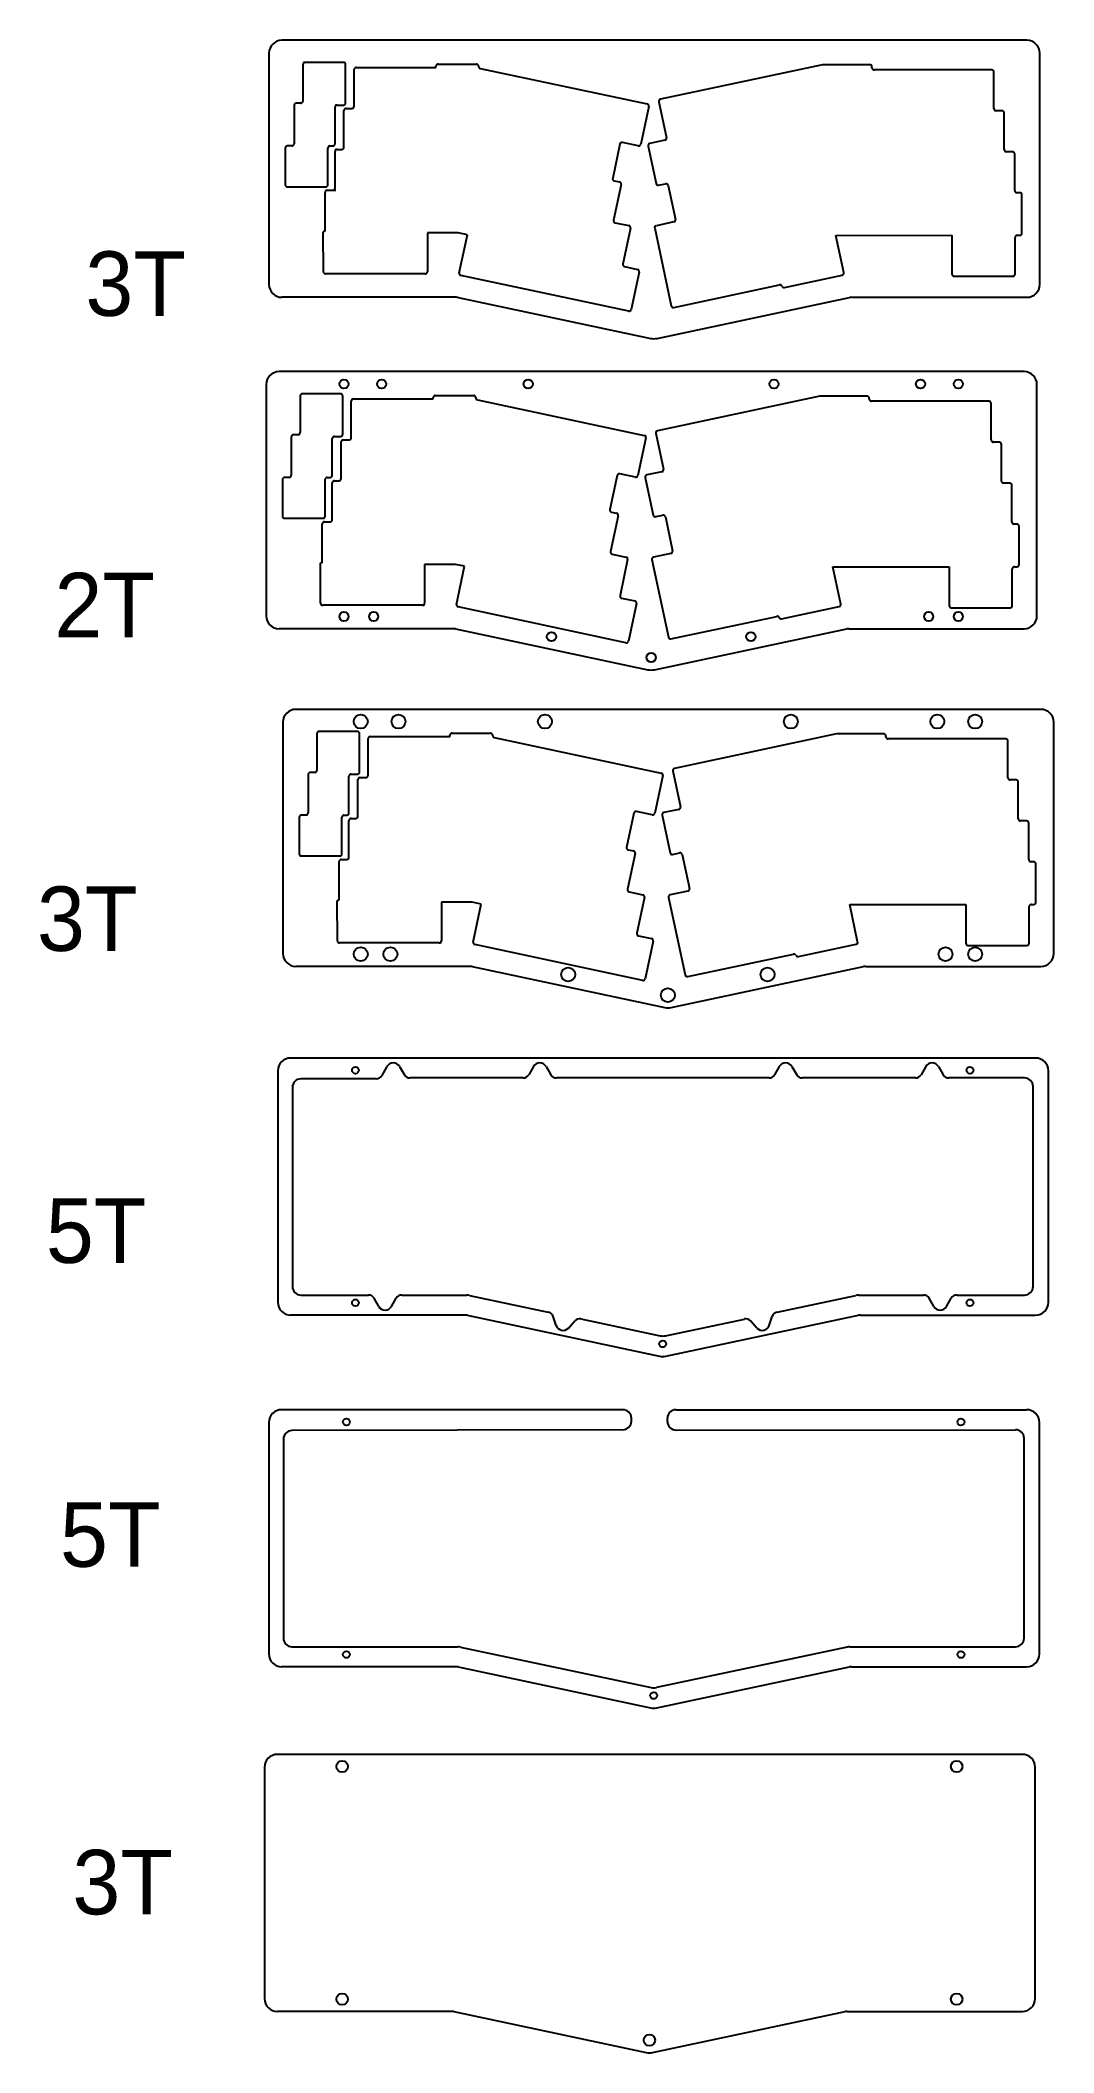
# Model space of a CAD drawing. Extents: x -144 to 327, y -571 to 365.
import ezdxf

# ---------------------------------------------------------------- set-up
doc = ezdxf.new("R2010")
doc.units = 0
doc.layers.get('0').update_dxf_attribs({"linetype": 'CONTINUOUS'})

msp = doc.modelspace()

# ---------------------------------------------------------------- linework, layer by layer
at = {"linetype": 'Continuous'}
for p, q in [((-38, 359.15), (-38, 251.53)), ((314.71, 365.15), (-32, 365.15)), ((320.71, 251.53), (320.71, 359.15)), ((-22.2, 353.86), (-22.2, 336.81)), ((-3.35, 354.86), (-21.2, 354.86)), ((-2.35, 336.01), (-2.35, 353.86)), ((1.61, 334.43), (1.61, 351.48)), ((2.61, 352.48), (39.41, 352.48)), ((39.71, 352.78), (39.71, 353.07)), ((40.71, 354.07), (58.56, 354.07)), ((59.56, 353.07), (59.56, 352.98)), ((60.35, 352), (137.97, 335.5)), ((219.59, 353.69), (144.17, 337.66)), ((241.62, 353.78), (220.42, 353.78)), ((242.62, 352.37), (242.62, 352.78)), ((298.39, 351.37), (243.62, 351.37)), ((299.39, 333.32), (299.39, 350.37)), ((-26.33, 334.81), (-26.33, 316.96)), ((-23.2, 335.81), (-25.33, 335.81)), ((-7.28, 316.96), (-7.28, 334.01)), ((-6.28, 335.01), (-3.35, 335.01)), ((-3.15, 315.38), (-3.15, 332.43)), ((-2.15, 333.43), (0.61, 333.43)), ((138.74, 334.31), (135.02, 316.85)), ((143.4, 336.47), (146.95, 319.79)), ((303.15, 332.32), (300.39, 332.32)), ((304.15, 314.27), (304.15, 331.32)), ((146.18, 318.61), (139.2, 317.09)), ((-30.46, 314.96), (-30.46, 297.91)), ((-27.33, 315.96), (-29.46, 315.96)), ((-10.61, 297.91), (-10.61, 314.96)), ((-9.61, 315.96), (-8.28, 315.96)), ((-7.28, 296.33), (-7.28, 313.38)), ((-6.28, 314.38), (-4.15, 314.38)), ((125.33, 316.85), (121.95, 300.94)), ((133.84, 316.08), (126.51, 317.62)), ((138.43, 315.9), (142.14, 298.44)), ((308.07, 313.27), (305.15, 313.27)), ((309.07, 295.21), (309.07, 312.27)), ((122.71, 299.76), (125.06, 299.25)), ((-29.46, 296.91), (-11.61, 296.91)), ((-11.89, 276.58), (-11.89, 294.33)), ((-11.49, 295.33), (-6.88, 295.33)), ((-10.89, 295.33), (-8.28, 295.33)), ((125.83, 298.07), (122.29, 281.4)), ((143.33, 297.67), (146.57, 298.36)), ((147.76, 297.59), (151.12, 281.76)), ((311.41, 294.21), (310.07, 294.21)), ((312.41, 275.37), (312.41, 293.21)), ((-12.68, 257.43), (-12.73, 275.98)), ((-12.43, 276.28), (-12.19, 276.28)), ((49.89, 275.48), (35.75, 275.48)), ((35.75, 275.48), (35.75, 257.43)), ((54.31, 274.56), (50.1, 275.46)), ((50.55, 256.87), (54.31, 274.56)), ((123.06, 280.21), (129.44, 278.88)), ((130.21, 277.7), (126.66, 261.01)), ((141.5, 277.67), (149.17, 241.58)), ((150.35, 280.58), (142.27, 278.86)), ((225.77, 274.36), (279.86, 274.38)), ((229.45, 257.02), (225.77, 274.36)), ((279.86, 274.38), (279.86, 256.33)), ((309.23, 256.33), (309.23, 273.37)), ((310.23, 274.37), (311.4, 274.37)), ((34.75, 256.43), (-11.68, 256.43)), ((129.4, 239.04), (51.32, 255.69)), ((127.42, 259.82), (133.54, 258.46)), ((134.3, 257.27), (130.59, 239.81)), ((201.87, 250.13), (228.68, 255.83)), ((280.86, 255.33), (308.23, 255.33)), ((49.09, 245.53), (-32, 245.53)), ((50.09, 245.42), (139.66, 226.44)), ((142.65, 226.44), (232.22, 245.42)), ((150.35, 240.81), (199.62, 251.28)), ((200.81, 250.51), (200.85, 250.32)), ((233.21, 245.53), (314.71, 245.53)), ((313.41, 210.93), (-33.3, 210.93)), ((-39.3, 204.93), (-39.3, 97.31)), ((-23.51, 199.64), (-23.51, 182.59)), ((-4.66, 200.64), (-22.51, 200.64)), ((-3.66, 181.79), (-3.66, 199.64)), ((0.31, 180.21), (0.31, 197.26)), ((1.31, 198.26), (38.11, 198.26)), ((38.41, 198.56), (38.41, 198.85)), ((39.41, 199.85), (57.26, 199.85)), ((58.26, 198.85), (58.26, 198.76)), ((59.05, 197.79), (136.66, 181.29)), ((218.29, 199.48), (142.87, 183.45)), ((240.32, 199.56), (219.12, 199.56)), ((241.32, 198.15), (241.32, 198.56)), ((297.09, 197.15), (242.32, 197.15)), ((319.41, 97.31), (319.41, 204.93)), ((298.09, 179.1), (298.09, 196.15)), ((-27.63, 180.59), (-27.63, 162.74)), ((-24.51, 181.59), (-26.63, 181.59)), ((-8.58, 162.74), (-8.58, 179.79)), ((-7.58, 180.79), (-4.66, 180.79)), ((-4.46, 161.16), (-4.46, 178.21)), ((-3.46, 179.21), (-0.69, 179.21)), ((137.43, 180.1), (133.72, 162.64)), ((142.1, 182.26), (145.64, 165.58)), ((301.85, 178.1), (299.09, 178.1)), ((302.85, 160.05), (302.85, 177.1)), ((-31.76, 160.74), (-31.76, 143.69)), ((-28.63, 161.74), (-30.76, 161.74)), ((-11.91, 143.69), (-11.91, 160.74)), ((-10.91, 161.74), (-9.58, 161.74)), ((-7.58, 160.16), (-5.46, 160.16)), ((124.02, 162.63), (120.64, 146.73)), ((132.54, 161.87), (125.21, 163.4)), ((137.13, 161.69), (140.84, 144.23)), ((144.88, 164.39), (137.89, 162.88)), ((-8.58, 142.11), (-8.58, 159.16)), ((306.77, 159.05), (303.85, 159.05)), ((307.77, 141), (307.77, 158.05)), ((-30.76, 142.69), (-12.91, 142.69)), ((-12.19, 141.11), (-9.58, 141.11)), ((124.53, 143.85), (120.98, 127.18)), ((121.41, 145.54), (123.76, 145.04)), ((142.03, 143.46), (145.27, 144.15)), ((146.46, 143.38), (149.82, 127.55)), ((-13.19, 122.36), (-13.19, 140.11)), ((310.1, 140), (308.77, 140)), ((311.1, 121.15), (311.1, 139)), ((-13.98, 103.21), (-14.03, 121.76)), ((-13.73, 122.06), (-13.49, 122.06)), ((121.76, 125.99), (128.13, 124.67)), ((140.19, 123.46), (147.87, 87.36)), ((149.05, 126.36), (140.96, 124.64)), ((34.44, 121.26), (34.44, 103.21)), ((48.59, 121.26), (34.44, 121.26)), ((53, 120.35), (48.79, 121.24)), ((49.25, 102.66), (53, 120.35)), ((224.46, 120.15), (278.55, 120.16)), ((228.15, 102.8), (224.46, 120.15)), ((278.55, 120.16), (278.55, 102.11)), ((307.93, 102.11), (307.93, 119.16)), ((308.93, 120.16), (310.1, 120.15)), ((126.12, 105.61), (132.24, 104.24)), ((133, 103.06), (129.29, 85.59)), ((33.44, 102.21), (-12.98, 102.21)), ((128.1, 84.82), (50.02, 101.47)), ((149.05, 86.59), (198.32, 97.07)), ((200.56, 95.92), (227.38, 101.62)), ((279.55, 101.11), (306.93, 101.11)), ((47.79, 91.31), (-33.3, 91.31)), ((48.79, 91.21), (138.36, 72.23)), ((141.34, 72.23), (230.91, 91.21)), ((231.91, 91.31), (313.41, 91.31)), ((-31.49, 47.8), (-31.49, -59.82)), ((321.22, 53.8), (-25.49, 53.8)), ((327.22, -59.82), (327.22, 47.8)), ((-15.7, 42.51), (-15.7, 25.46)), ((3.15, 43.51), (-14.7, 43.51)), ((4.15, 24.66), (4.15, 42.51)), ((8.11, 23.08), (8.11, 40.13)), ((9.11, 41.13), (45.91, 41.13)), ((46.21, 41.43), (46.21, 41.72)), ((47.21, 42.72), (65.06, 42.72)), ((66.06, 41.72), (66.06, 41.63)), ((66.86, 40.65), (144.47, 24.15)), ((226.1, 42.34), (150.68, 26.31)), ((248.12, 42.43), (226.93, 42.43)), ((249.12, 41.02), (249.12, 41.43)), ((304.89, 40.02), (250.12, 40.02)), ((305.89, 21.97), (305.89, 39.02)), ((-19.83, 23.46), (-19.83, 5.61)), ((-16.7, 24.46), (-18.83, 24.46)), ((-0.78, 5.61), (-0.78, 22.66)), ((0.22, 23.66), (3.15, 23.66)), ((3.35, 4.03), (3.35, 21.08)), ((4.35, 22.08), (7.11, 22.08)), ((145.24, 22.97), (141.53, 5.5)), ((149.91, 25.13), (153.45, 8.44)), ((309.66, 20.97), (306.89, 20.97)), ((310.66, 2.92), (310.66, 19.97)), ((-23.95, 3.61), (-23.95, -13.44)), ((-20.83, 4.61), (-22.95, 4.61)), ((-4.1, -13.44), (-4.1, 3.61)), ((-3.1, 4.61), (-1.78, 4.61)), ((-0.78, -15.02), (-0.78, 2.03)), ((0.22, 3.03), (2.35, 3.03)), ((131.83, 5.5), (128.45, -10.41)), ((140.35, 4.73), (133.01, 6.27)), ((144.94, 4.56), (148.65, -12.91)), ((152.69, 7.26), (145.7, 5.74)), ((314.58, 1.92), (311.66, 1.92)), ((315.58, -16.13), (315.58, 0.92)), ((-22.95, -14.44), (-5.1, -14.44)), ((-5.39, -34.77), (-5.39, -17.02)), ((-4.39, -16.02), (-1.78, -16.02)), ((132.34, -13.28), (128.79, -29.95)), ((129.22, -11.59), (131.57, -12.1)), ((149.83, -13.68), (153.08, -12.99)), ((154.26, -13.76), (157.63, -29.59)), ((317.91, -17.13), (316.58, -17.13)), ((318.91, -35.98), (318.91, -18.13)), ((-6.17, -53.92), (-6.23, -35.37)), ((-5.93, -35.07), (-5.69, -35.07)), ((56.39, -35.87), (42.25, -35.87)), ((42.25, -35.87), (42.25, -53.92)), ((60.81, -36.79), (56.6, -35.89)), ((57.06, -54.47), (60.81, -36.79)), ((129.57, -31.14), (135.94, -32.47)), ((136.72, -33.65), (133.17, -50.34)), ((148, -33.68), (155.67, -69.77)), ((156.86, -30.77), (148.77, -32.49)), ((232.27, -36.98), (286.36, -36.97)), ((235.96, -54.33), (232.27, -36.98)), ((286.36, -36.97), (286.36, -55.02)), ((316.74, -36.98), (317.91, -36.98)), ((315.74, -55.02), (315.74, -37.98)), ((41.25, -54.92), (-5.17, -54.92)), ((135.91, -72.31), (57.83, -55.66)), ((133.93, -51.53), (140.05, -52.89)), ((140.81, -54.08), (137.1, -71.54)), ((208.37, -61.22), (235.19, -55.52)), ((287.36, -56.02), (314.74, -56.02)), ((156.86, -70.54), (206.13, -60.07)), ((55.6, -65.82), (-25.49, -65.82)), ((56.59, -65.93), (146.17, -84.91)), ((149.15, -84.91), (238.72, -65.93)), ((239.72, -65.82), (321.22, -65.82)), ((318.78, -108.44), (-27.93, -108.44)), ((-33.93, -114.44), (-33.93, -222.06)), ((11.87, -118.14), (-23.13, -118.14)), ((16.9, -112.43), (14.47, -116.64)), ((22.78, -112.42), (25, -116.23)), ((80.26, -117.72), (27.59, -117.72)), ((85.05, -112.43), (82.86, -116.22)), ((90.93, -112.42), (93.15, -116.23)), ((194.71, -117.72), (95.74, -117.72)), ((199.49, -112.43), (197.3, -116.22)), ((205.38, -112.42), (207.6, -116.23)), ((262.85, -117.74), (210.19, -117.72)), ((267.65, -112.43), (265.45, -116.24)), ((273.53, -112.42), (275.76, -116.25)), ((313.57, -117.74), (278.35, -117.74)), ((324.78, -222.06), (324.78, -114.44)), ((-27.13, -122.14), (-27.13, -214.76)), ((317.57, -214.76), (317.57, -121.74)), ((-23.13, -218.76), (8.29, -218.77)), ((13.1, -224.07), (10.88, -220.26)), ((18.98, -224.06), (21.18, -220.25)), ((23.78, -218.75), (54.01, -218.76)), ((55.25, -218.89), (91.99, -226.68)), ((198.42, -226.68), (235.18, -218.89)), ((236.43, -218.76), (266.63, -218.75)), ((271.46, -224.07), (269.23, -220.24)), ((277.34, -224.06), (279.53, -220.27)), ((282.13, -218.77), (313.57, -218.76)), ((53.16, -228.06), (-27.93, -228.06)), ((54.15, -228.17), (143.72, -247.15)), ((95.6, -232.87), (94.22, -228.68)), ((101.36, -234.08), (104.3, -230.81)), ((107.16, -229.88), (143.97, -237.69)), ((146.46, -237.69), (183.26, -229.89)), ((146.71, -247.15), (236.28, -228.17)), ((189.08, -234.09), (186.11, -230.81)), ((194.84, -232.86), (196.19, -228.69)), ((237.28, -228.06), (318.78, -228.06)), ((-38.12, -278.09), (-38.12, -385.71)), ((126.66, -272.09), (-32.12, -272.09)), ((130.66, -277.4), (130.66, -276.09)), ((147.42, -277.58), (147.42, -276.09)), ((151.42, -272.09), (314.59, -272.09)), ((320.59, -385.71), (320.59, -278.09)), ((-31.32, -285.79), (-31.32, -378.41)), ((126.67, -281.4), (-27.32, -281.79)), ((151.42, -281.58), (309.38, -281.39)), ((313.38, -378.41), (313.38, -285.39)), ((-27.32, -382.41), (49.82, -382.41)), ((51.06, -382.54), (139.79, -401.34)), ((231, -382.54), (142.28, -401.34)), ((232.24, -382.41), (309.38, -382.41)), ((48.97, -391.71), (-32.12, -391.71)), ((49.97, -391.81), (139.54, -410.8)), ((142.52, -410.8), (232.1, -391.81)), ((233.09, -391.71), (314.59, -391.71)), ((-40.11, -438.46), (-40.11, -546.08)), ((312.6, -432.46), (-34.11, -432.46)), ((318.6, -546.08), (318.6, -438.46)), ((46.98, -552.08), (-34.11, -552.08)), ((47.98, -552.18), (137.55, -571.16)), ((140.54, -571.16), (230.11, -552.18)), ((231.1, -552.08), (312.6, -552.08))]:
    msp.add_line(p, q, dxfattribs=at)
msp.add_lwpolyline([(128.91, 123.48), (125.36, 106.79)], dxfattribs=at)
for centre, radius in [((-3.14, 205.24), 2.12), ((14.48, 205.24), 2.12), ((82.63, 205.24), 2.12), ((197.07, 205.24), 2.12), ((265.22, 205.24), 2.12), ((282.84, 205.24), 2.12), ((-3.14, 97.01), 2.12), ((10.67, 97.01), 2.12), ((269.03, 97.01), 2.12), ((282.84, 97.01), 2.12), ((93.46, 87.57), 2.12), ((186.24, 87.57), 2.12), ((139.85, 77.92), 2.12), ((4.67, 48.11), 3.25), ((22.28, 48.11), 3.25), ((90.44, 48.11), 3.25), ((204.88, 48.11), 3.25), ((273.03, 48.11), 3.25), ((290.65, 48.11), 3.25), ((4.67, -60.12), 3.25), ((18.48, -60.12), 3.25), ((276.84, -60.12), 3.25), ((290.65, -60.12), 3.25), ((101.27, -69.57), 3.25), ((194.04, -69.57), 3.25), ((147.66, -79.21), 3.25), ((2.23, -114.13), 1.6), ((288.21, -114.13), 1.6), ((2.23, -222.36), 1.6), ((288.21, -222.36), 1.6), ((145.22, -241.45), 1.6), ((-1.96, -277.78), 1.6), ((284.02, -277.78), 1.6), ((-1.96, -386.01), 1.6), ((284.02, -386.01), 1.6), ((141.03, -405.1), 1.6), ((-3.95, -438.14), 2.65), ((282.03, -438.14), 2.65), ((-3.95, -546.38), 2.65), ((282.03, -546.38), 2.65), ((139.04, -565.46), 2.65)]:
    msp.add_circle(centre, radius, dxfattribs=at)
for centre, radius, start, end in [((-32, 359.15), 6, 90, 180), ((314.71, 359.15), 6, 0, 90), ((-21.2, 353.86), 1, 90, 180), ((-3.35, 353.86), 1, 0, 90), ((2.61, 351.48), 1, 90, 180), ((39.41, 352.78), 0.3, 270, 0), ((40.71, 353.07), 1, 90, 180), ((58.56, 353.07), 1, 0, 90), ((60.56, 352.98), 1, 180, 257.99827), ((220.42, 349.78), 4, 90, 101.99975), ((241.62, 352.78), 1, 0, 90), ((243.62, 352.37), 1, 180, 270), ((298.39, 350.37), 1, 0, 90), ((144.38, 336.68), 1, 101.99975, 192), ((-25.33, 334.81), 1, 90, 180), ((-23.2, 336.81), 1, 270, 0), ((-6.28, 334.01), 1, 90, 180), ((-3.35, 336.01), 1, 270, 0), ((-2.15, 332.43), 1, 90, 180), ((0.61, 334.43), 1, 270, 0), ((137.76, 334.52), 1, 348, 77.99827), ((300.39, 333.32), 1, 180, 270), ((303.15, 331.32), 1, 0, 90), ((145.97, 319.58), 1, 282.24703, 12), ((-29.46, 314.96), 1, 90, 180), ((-27.33, 316.96), 1, 270, 0), ((-9.61, 314.96), 1, 90, 180), ((-8.28, 316.96), 1, 270, 0), ((-6.28, 313.38), 1, 90, 180), ((-4.15, 315.38), 1, 270, 0), ((126.3, 316.64), 1, 78.17784, 168), ((134.05, 317.06), 1, 258.17784, 348), ((139.41, 316.11), 1, 102.24703, 192), ((305.15, 314.27), 1, 180, 270), ((308.07, 312.27), 1, 0, 90), ((122.92, 300.74), 1, 168, 257.88078), ((-29.46, 297.91), 1, 180, 270), ((-10.89, 294.33), 1, 90.00124, 180), ((-11.61, 297.91), 1, 270, 0), ((-8.28, 296.33), 1, 270.00124, 0), ((124.85, 298.28), 1, 348, 77.88078), ((143.12, 298.65), 1, 192, 282.00453), ((146.78, 297.38), 1, 12, 102.00453), ((310.07, 295.21), 1, 180, 269.99484), ((311.41, 293.21), 1, 0, 89.99484), ((123.27, 281.19), 1, 168, 258.25197), ((150.14, 281.56), 1, 282, 12), ((-12.43, 275.98), 0.3, 90, 180.15689), ((-12.19, 276.58), 0.3, 270, 0), ((49.89, 274.48), 1, 78, 90), ((129.23, 277.9), 1, 348, 78.25197), ((142.47, 277.88), 1, 102, 192.00005), ((310.23, 273.37), 1, 89.778, 180), ((311.41, 275.37), 1, 269.778, 0), ((-11.68, 257.43), 1, 180.15689, 270), ((34.75, 257.43), 1, 270, 0), ((51.53, 256.67), 1, 168.01897, 257.96166), ((127.64, 260.8), 1, 168, 257.416), ((133.33, 257.48), 1, 348, 77.416), ((228.48, 256.81), 1, 282, 12), ((280.86, 256.33), 1, 180, 270), ((308.23, 256.33), 1, 270, 0), ((-32, 251.53), 6, 180, 270), ((49.09, 240.73), 4.8, 78.03439, 90), ((199.83, 250.3), 1, 23.80404, 102), ((201.66, 251.11), 1, 203.80404, 282), ((233.21, 240.73), 4.8, 90, 101.96569), ((314.71, 251.53), 6, 270, 0), ((129.61, 240.02), 1, 257.96166, 348), ((150.15, 241.79), 1, 192.00005, 282), ((141.15, 233.48), 7.2, 258.03439, 281.96569), ((-33.3, 204.93), 6, 90, 180), ((313.41, 204.93), 6, 0, 90), ((-22.51, 199.64), 1, 90, 180), ((-4.66, 199.64), 1, 0, 90), ((1.31, 197.26), 1, 90, 180), ((38.11, 198.56), 0.3, 270, 0), ((39.41, 198.85), 1, 90, 180), ((57.26, 198.85), 1, 0, 90), ((59.26, 198.76), 1, 180, 257.99827), ((219.12, 195.56), 4, 90, 101.99975), ((240.32, 198.56), 1, 0, 90), ((242.32, 198.15), 1, 180, 270), ((297.09, 196.15), 1, 360, 90), ((-26.63, 180.59), 1, 90, 180), ((-24.51, 182.59), 1, 270, 0), ((-7.58, 179.79), 1, 90, 180), ((-4.66, 181.79), 1, 270, 0), ((-3.46, 178.21), 1, 90, 180), ((-0.69, 180.21), 1, 270, 0), ((136.46, 180.31), 1, 348, 77.99827), ((143.08, 182.47), 1, 101.99975, 192), ((299.09, 179.1), 1, 180, 270), ((301.85, 177.1), 1, 0, 90), ((-30.76, 160.74), 1, 90, 180), ((-28.63, 162.74), 1, 270, 0), ((-10.91, 160.74), 1, 90, 180), ((-9.58, 162.74), 1, 270, 0), ((-7.58, 159.16), 1, 90, 180), ((-5.46, 161.16), 1, 270, 360), ((125, 162.42), 1, 78.17784, 168), ((132.74, 162.85), 1, 258.17784, 348), ((138.11, 161.9), 1, 102.24703, 192), ((144.67, 165.37), 1, 282.24703, 12), ((303.85, 160.05), 1, 180, 270), ((306.77, 158.05), 1, 0, 90), ((-30.76, 143.69), 1, 180, 270), ((-12.19, 140.11), 1, 90.00124, 180), ((-12.91, 143.69), 1, 270, 0), ((-9.58, 142.11), 1, 270.00124, 0), ((121.62, 146.52), 1, 168, 257.88078), ((123.55, 144.06), 1, 348, 77.88078), ((141.82, 144.44), 1, 192, 282.00453), ((145.48, 143.17), 1, 12, 102.00453), ((308.77, 141), 1, 180, 269.99484), ((310.1, 139), 1, 0, 89.99484), ((-13.73, 121.76), 0.3, 90, 180.15689), ((-13.49, 122.36), 0.3, 270, 0), ((121.96, 126.97), 1, 168, 258.25197), ((127.93, 123.69), 1, 348, 78.25197), ((141.17, 123.67), 1, 102, 192.00005), ((148.84, 127.34), 1, 282, 12), ((48.59, 120.26), 1, 78, 90), ((308.93, 119.16), 1, 89.778, 180), ((310.1, 121.15), 1, 269.778, 0), ((-12.98, 103.21), 1, 180.15689, 270), ((33.44, 103.21), 1, 270, 0), ((126.34, 106.58), 1, 168, 257.416), ((132.02, 103.27), 1, 348, 77.416), ((-33.3, 97.31), 6, 180, 270), ((50.23, 102.45), 1, 168.01897, 257.96166), ((198.52, 96.09), 1, 23.80404, 102), ((200.35, 96.9), 1, 203.80404, 282), ((227.17, 102.6), 1, 282, 12), ((279.55, 102.11), 1, 180, 270), ((306.93, 102.11), 1, 270, 0), ((313.41, 97.31), 6, 270, 0), ((47.79, 86.51), 4.8, 78.03439, 90), ((128.31, 85.8), 1, 257.96166, 348), ((148.84, 87.57), 1, 192.00005, 282), ((231.91, 86.51), 4.8, 90, 101.96569), ((139.85, 79.27), 7.2, 258.03439, 281.96569), ((-25.49, 47.8), 6, 90, 180), ((321.22, 47.8), 6, 0, 90), ((-14.7, 42.51), 1, 90, 180), ((3.15, 42.51), 1, 0, 90), ((9.11, 40.13), 1, 90, 180), ((45.91, 41.43), 0.3, 270, 0), ((47.21, 41.72), 1, 90, 180), ((65.06, 41.72), 1, 0, 90), ((67.06, 41.63), 1, 180, 257.99827), ((226.93, 38.43), 4, 90, 101.99975), ((248.12, 41.43), 1, 0, 90), ((250.12, 41.02), 1, 180, 270), ((304.89, 39.02), 1, 0, 90), ((-18.83, 23.46), 1, 90, 180), ((-16.7, 25.46), 1, 270, 0), ((0.22, 22.66), 1, 90, 180), ((3.15, 24.66), 1, 270, 0), ((4.35, 21.08), 1, 90, 180), ((7.11, 23.08), 1, 270, 0), ((144.26, 23.17), 1, 348, 77.99827), ((150.88, 25.33), 1, 101.99975, 192), ((306.89, 21.97), 1, 180, 270), ((309.66, 19.97), 1, 0, 90), ((-22.95, 3.61), 1, 90, 180), ((-20.83, 5.61), 1, 270, 0), ((-3.1, 3.61), 1, 90, 180), ((-1.78, 5.61), 1, 270, 0), ((0.22, 2.03), 1, 90, 180), ((2.35, 4.03), 1, 270, 0), ((132.81, 5.29), 1, 78.17784, 168), ((140.55, 5.71), 1, 258.17784, 348), ((145.92, 4.76), 1, 102.24703, 192), ((152.47, 8.23), 1, 282.24703, 12), ((311.66, 2.92), 1, 180, 270), ((314.58, 0.92), 1, 0, 90), ((-22.95, -13.44), 1, 180, 270), ((-4.39, -17.02), 1, 90.00124, 180), ((-5.1, -13.44), 1, 270, 0), ((-1.78, -15.02), 1, 270.00124, 0), ((129.43, -10.61), 1, 168, 257.88078), ((131.36, -13.07), 1, 348, 77.88078), ((149.63, -12.7), 1, 192, 282.00453), ((153.29, -13.97), 1, 12, 102.00453), ((316.58, -16.13), 1, 180, 269.99484), ((317.91, -18.13), 1, 0, 89.99484), ((-5.93, -35.37), 0.3, 90, 180.15689), ((-5.69, -34.77), 0.3, 270, 0), ((56.39, -36.87), 1, 78, 90), ((129.77, -30.16), 1, 168, 258.25197), ((135.74, -33.45), 1, 348, 78.25197), ((148.98, -33.47), 1, 102, 192.00005), ((156.65, -29.79), 1, 282, 12), ((316.74, -37.98), 1, 89.778, 180), ((317.91, -35.98), 1, 269.778, 0), ((-5.17, -53.92), 1, 180.15689, 270), ((41.25, -53.92), 1, 270, 0), ((58.04, -54.68), 1, 168.01897, 257.96166), ((134.15, -50.55), 1, 168, 257.416), ((139.83, -53.87), 1, 348, 77.416), ((234.98, -54.54), 1, 282, 12), ((287.36, -55.02), 1, 180, 270), ((314.74, -55.02), 1, 270, 0), ((-25.49, -59.82), 6, 180, 270), ((206.33, -61.05), 1, 23.80404, 102), ((208.16, -60.24), 1, 203.80404, 282), ((321.22, -59.82), 6, 270, 0), ((55.6, -70.62), 4.8, 78.03439, 90), ((136.12, -71.33), 1, 257.96166, 348), ((156.65, -69.56), 1, 192.00005, 282), ((239.72, -70.62), 4.8, 90, 101.96569), ((147.66, -77.87), 7.2, 258.03439, 281.96569), ((-27.93, -114.44), 6, 90, 180), ((19.84, -114.13), 3.4, 30.19942, 150), ((87.99, -114.13), 3.4, 30.19942, 150), ((202.44, -114.13), 3.4, 30.19942, 150), ((270.59, -114.13), 3.4, 30.19942, 150), ((318.78, -114.44), 6, 0, 90), ((-23.13, -122.14), 4, 90, 180), ((11.87, -115.14), 3, 270, 330), ((27.59, -114.72), 3, 210.19942, 270), ((80.26, -114.72), 3, 270, 330), ((95.74, -114.72), 3, 210.19942, 270), ((194.71, -114.72), 3, 270, 330), ((210.19, -114.72), 3, 210.19942, 269.97874), ((262.85, -114.74), 3, 269.97874, 330), ((278.35, -114.74), 3, 210.19942, 270), ((313.57, -121.74), 4, 0, 90), ((-23.13, -214.76), 4, 180, 269.98739), ((313.57, -214.76), 4, 270.01261, 0), ((-27.93, -222.06), 6, 180, 270), ((8.29, -221.77), 3, 30.19942, 89.98739), ((16.04, -222.36), 3.4, 210.19942, 330), ((23.78, -221.75), 3, 89.97707, 150), ((54.01, -224.76), 6, 78.03439, 89.97707), ((236.43, -224.76), 6, 90.02293, 101.96561), ((266.63, -221.75), 3, 30.19942, 90.02293), ((274.4, -222.36), 3.4, 210.19942, 330), ((282.13, -221.77), 3, 90.01261, 150), ((318.78, -222.06), 6, 270, 0), ((53.16, -232.86), 4.8, 78.03439, 90), ((91.37, -229.61), 3, 18.19942, 78.03439), ((98.83, -231.81), 3.4, 198.19942, 318), ((106.53, -232.82), 3, 78.02059, 138), ((183.88, -232.82), 3, 42.19942, 101.97941), ((191.6, -231.81), 3.4, 222.19942, 342), ((199.04, -229.62), 3, 101.96561, 162), ((237.28, -232.86), 4.8, 90, 101.96569), ((145.22, -231.82), 6, 258.02059, 281.97941), ((145.22, -240.1), 7.2, 258.03439, 281.96569), ((-32.12, -278.09), 6, 90, 180), ((126.66, -276.09), 4, 0, 90), ((126.66, -277.4), 4, 270.14508, 0), ((151.42, -276.09), 4, 90, 180), ((151.42, -277.58), 4, 180, 270.07003), ((314.59, -278.09), 6, 0, 90), ((-27.32, -285.79), 4, 90, 180), ((309.38, -285.39), 4, 0, 90), ((-27.32, -378.41), 4, 180, 269.98739), ((49.82, -388.41), 6, 78.03439, 89.97707), ((232.24, -388.41), 6, 90.02293, 101.96561), ((309.38, -378.41), 4, 270.01261, 0), ((-32.12, -385.71), 6, 180, 270), ((48.97, -396.51), 4.8, 78.03439, 90), ((233.09, -396.51), 4.8, 90, 101.96569), ((314.59, -385.71), 6, 270, 0), ((141.03, -395.47), 6, 258.02059, 281.97941), ((141.03, -403.75), 7.2, 258.03439, 281.96569), ((-34.11, -438.46), 6, 90, 180), ((312.6, -438.46), 6, 0, 90), ((-34.11, -546.08), 6, 180, 270), ((46.98, -556.88), 4.8, 78.03439, 90), ((231.1, -556.88), 4.8, 90, 101.96569), ((312.6, -546.08), 6, 270, 0), ((139.04, -564.12), 7.2, 258.03439, 281.96569)]:
    msp.add_arc(centre, radius, start, end, dxfattribs=at)

# ---------------------------------------------------------------- texts
at = {"linetype": 'Continuous', "char_height": 30, "attachment_point": 1}
for s, insert in [('3T', (-123.45, 266.9)), ('2T', (-137.83, 117.33)), ('3T', (-145.99, -28.62)), ('5T', (-141.84, -173.79)), ('5T', (-135.27, -315.19)), ('3T', (-129.5, -476.92))]:
    msp.add_mtext_dynamic_manual_height_columns(s, width=109.2811, gutter_width=1, heights=[0], dxfattribs=dict(at, insert=insert))

doc.saveas('drawing.dxf')
